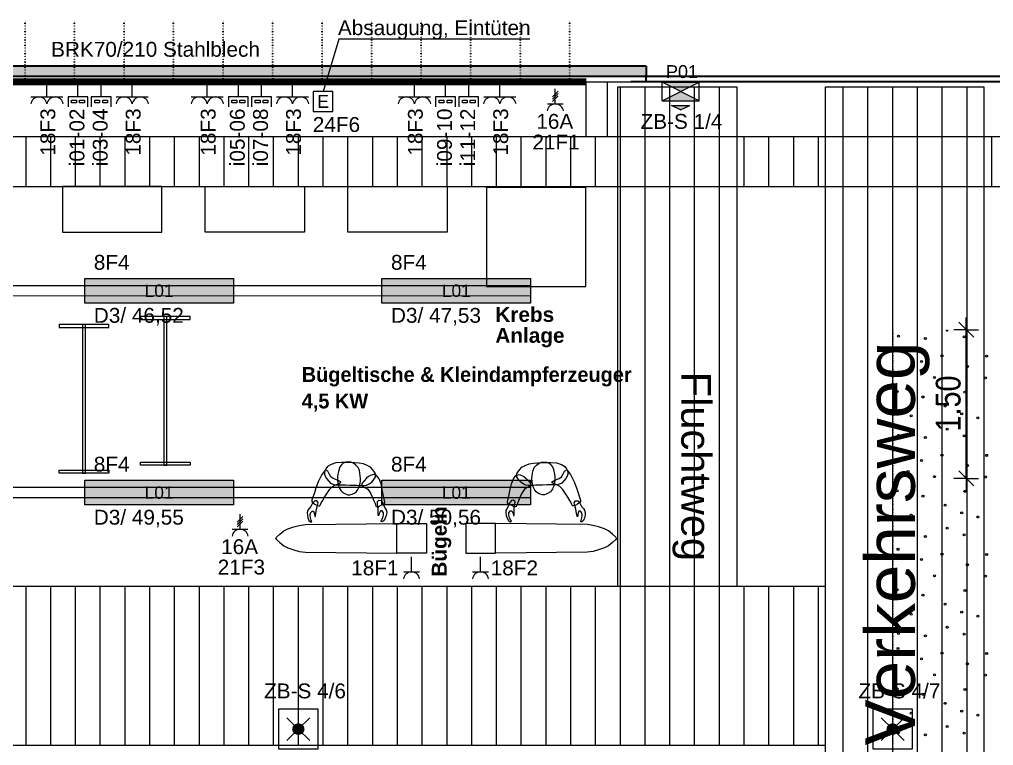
# Model space of a CAD drawing. Header units: millimetres. Extents: x 71769 to 78969, y 7991 to 11789.
# Drawn here: x 74989 to 75972, y 10769 to 11502 of the extents above; entities that cross this region are included whole.
import ezdxf
from ezdxf.enums import TextEntityAlignment as Align

# ---------------------------------------------------------------- set-up
doc = ezdxf.new("R2010")
doc.units = ezdxf.units.MM
doc.header["$LTSCALE"] = 5
doc.header["$MEASUREMENT"] = 0
doc.linetypes.add('AUSGEZOGEN', pattern=[0])
doc.linetypes.add('LINIE_9', pattern=[0.1, 0, -0.1])
doc.layers.get('0').update_dxf_attribs({"linetype": 'CONTINUOUS'})
for name, color, linetype, lineweight in [('200_ERDGESCHOSS#Maßlinie 1_100', 7, 'AUSGEZOGEN', 18), ('203_Kabelrinnen und Heizplatten#Allgemein', 7, 'AUSGEZOGEN', 18), ('203_Kabelrinnen und Heizplatten#Maßlinie 1_100', 7, 'AUSGEZOGEN', 18), ('4501_180704 Layout Brunnenstraße HCH.dwg#0', 7, 'AUSGEZOGEN', 25)]:
    doc.layers.add(name, color=color, linetype=linetype, lineweight=lineweight)
for name, color, linetype in [('E_BEL', 1, 'CONTINUOUS'), ('E_BEL_SIBE', 6, 'CONTINUOUS'), ('E_EI_IN', 5, 'CONTINUOUS'), ('E_LF_BR', 5, 'CONTINUOUS'), ('E_SI_EDV', 3, 'CONTINUOUS')]:
    doc.layers.add(name, color=color, linetype=linetype)
doc.styles.add('ARIAL', font='arial.ttf')

# ---------------------------------------------------------------- blocks, each defined once
blk = doc.blocks.new('Hinweisleuchte 6')
for p, q in [((0.2, 0.2), (-0.2, 0.2)), ((-0.2, 0.2), (-0.2, -0.2)), ((0.2, -0.2), (0.2, 0.2)), ((0, 0), (-0.1149, 0.1149)), ((0, 0), (0.1149, 0.1149)), ((0, 0), (-0.1149, -0.1149)), ((0, 0), (0.1149, -0.1149)), ((-0.2, -0.2), (0.2, -0.2))]:
    blk.add_line(p, q)
for points in [[(-0.0624, 0), (-0.0577, -0.0239), (-0.0577, 0.0239)], [(-0.0577, 0.0239), (-0.0441, -0.0441), (-0.0441, 0.0441)], [(-0.0441, -0.0441), (-0.0577, 0.0239), (-0.0577, -0.0239)], [(-0.0441, 0.0441), (0, 0), (0, 0.0624)], [(0, 0), (-0.0441, 0.0441), (-0.0441, -0.0441)], [(0, 0), (-0.0441, -0.0441), (0.0441, -0.0441)], [(0.0441, 0.0441), (0, 0.0624), (0, 0)], [(0, 0), (0.0441, -0.0441), (0.0441, 0.0441)], [(0.0441, 0.0441), (0.0577, -0.0239), (0.0577, 0.0239)], [(0.0577, -0.0239), (0.0441, 0.0441), (0.0441, -0.0441)], [(0.0624, 0), (0.0577, 0.0239), (0.0577, -0.0239)], [(0, -0.0624), (0.0441, -0.0441), (-0.0441, -0.0441)]]:
    blk.add_solid(points)
at = {"style": 'ARIAL'}
blk.add_attdef('TYP', text='', height=0.15, dxfattribs=at).set_placement((0.0021, -0.3216), align=Align.MIDDLE)
for tag, p in [('STROMKREIS', (0.0021, -0.5016)), ('SCHALTKREIS', (0.0021, -0.6816)), ('FREI1', (0.0021, -0.8616)), ('FREI2', (0.0021, -1.0539)), ('FREI3', (0.0021, -1.2216))]:
    blk.add_attdef(tag, text='', height=0.15, dxfattribs=at).set_placement(p, align=Align.MIDDLE_CENTER)
blk = doc.blocks.new('Hinweisleuchte 2')
for p, q in [((0.0625, 0.25), (-0.0625, 0)), ((0.0625, 0), (-0.0625, 0.25)), ((-0.0625, 0), (-0.0625, 0.25)), ((0.0625, 0.25), (-0.0625, 0.25)), ((0.0625, 0.0005), (0.0625, 0.25)), ((0.125, 0.125), (0.0938, 0.1875)), ((0.0938, 0.0625), (0.0938, 0.1875)), ((0.125, 0.125), (0.0938, 0.0625)), ((0.0625, 0), (-0.0625, 0))]:
    blk.add_line(p, q)
for points in [[(-0.0625, 0), (0, 0.125), (-0.0625, 0.25)], [(0.0625, 0), (0, 0.125), (0.0625, 0.25)], [(0.0938, 0.1875), (0.0938, 0.0625), (0.125, 0.125)]]:
    blk.add_solid(points)
at = {"style": 'ARIAL'}
blk.add_attdef('TYP', text='', height=0.15, dxfattribs=at).set_placement((-0.0092, -0.1567), align=Align.MIDDLE)
for tag, p in [('STROMKREIS', (-0.0092, -0.3367)), ('SCHALTKREIS', (-0.0092, -0.5167)), ('FREI1', (-0.0092, -0.6967)), ('FREI2', (-0.0092, -0.889)), ('FREI3', (-0.0092, -1.0567))]:
    blk.add_attdef(tag, text='', height=0.15, dxfattribs=at).set_placement(p, align=Align.MIDDLE_CENTER)
blk = doc.blocks.new('LED Leuchte')
at = {"true_color": 0xf8f6b0}
h = blk.add_hatch(color=51, dxfattribs=at)
h.dxf.hatch_style = 1
h.paths.add_polyline_path([(0.5, 1), (-0.5, 1), (-0.5, 0), (0.5, 0)])
blk.add_lwpolyline([(-0.5, 0), (-0.5, 1), (0.5, 1), (0.5, 0), (-0.5, 0)])
at = {"style": 'ARIAL'}
for tag, p in [('LED', (0, 0.5)), ('STROMKREIS', (-0.0092, -0.3367)), ('SCHALTKREIS', (-0.0092, -0.5167)), ('FREI1', (-0.0092, -0.6967)), ('FREI2', (-0.0092, -0.889)), ('FREI3', (-0.0092, -1.0567))]:
    blk.add_attdef(tag, text='', height=0.15, dxfattribs=at).set_placement(p, align=Align.MIDDLE_CENTER)
blk.add_attdef('TYP', text='', height=0.15, dxfattribs=at).set_placement((-0.0092, -0.1567), align=Align.MIDDLE)
blk = doc.blocks.new('*U710')
blk.add_line((0, -0.1513), (0, 0))
at = {"color": 0, "linetype": 'ByBlock'}
for p in [(-0.1613, -0.1513), (0.0025, -0.1513)]:
    blk.add_line(p, (0.1613, -0.1513), dxfattribs=at)
for centre in [(-0.0819, -0.2341), (0.0819, -0.2341)]:
    blk.add_arc(centre, 0.0828, 8.44365, 171.55635, dxfattribs=at)
at = {"style": 'ARIAL'}
blk.add_attdef('FREI1', text='', height=0.15, dxfattribs=at).set_placement((0.1674, -0.0742), align=Align.MIDDLE_LEFT)
blk.add_attdef('TYP', text='', height=0.15, dxfattribs=at).set_placement((0, -0.3405), align=Align.MIDDLE_CENTER)
blk = doc.blocks.new('*U696')
for p, q in [((0, -0.1513), (0, 0)), ((-0.0794, -0.1513), (0.0794, -0.1513))]:
    blk.add_line(p, q)
blk.add_arc((0, -0.2341), 0.0828, 8.44365, 171.55635)
at = {"style": 'ARIAL'}
blk.add_attdef('FREI1', text='', height=0.15, dxfattribs=at).set_placement((0.1674, -0.0742), align=Align.MIDDLE_LEFT)
for tag, p in [('TYP', (0, -0.3405)), ('SCHALTKREIS', (0, -0.5602)), ('STROMKREIS', (0, -0.7799)), ('LEISTUNG', (0, -0.9996)), ('FREI2', (0, -1.2193))]:
    blk.add_attdef(tag, text='', height=0.15, dxfattribs=at).set_placement(p, align=Align.MIDDLE_CENTER)
blk = doc.blocks.new('CEE Steckdose')
for p, q in [((-0.0283, 0.1545), (0.0283, 0.2111)), ((0, 0.0828), (0, 0.2341)), ((-0.0283, 0.1302), (0.0283, 0.1867)), ((-0.0283, 0.1058), (0.0283, 0.1624)), ((-0.0794, 0.0828), (0.0794, 0.0828))]:
    blk.add_line(p, q)
blk.add_arc((0, 0), 0.0828, 8.44365, 171.55635)
at = {"style": 'ARIAL'}
blk.add_attdef('TYP', text='', height=0.15, dxfattribs=at).set_placement((-0.0092, -0.1567), align=Align.MIDDLE)
for tag, p in [('STROMKREIS', (-0.0092, -0.3367)), ('SCHALTKREIS', (-0.0092, -0.5167)), ('FREI1', (-0.0092, -0.6967)), ('FREI2', (-0.0092, -0.8767)), ('FREI3', (-0.0092, -1.0567))]:
    blk.add_attdef(tag, text='', height=0.15, dxfattribs=at).set_placement(p, align=Align.MIDDLE_CENTER)
blk = doc.blocks.new('Elektroanschluss')
for p, q in [((0.1, 0.2), (-0.1, 0.2)), ((-0.1, 0.2), (-0.1, 0)), ((0.1, 0), (0.1, 0.2)), ((-0.1, 0), (0.1, 0))]:
    blk.add_line(p, q)
at = {"style": 'ARIAL'}
blk.add_text('E', height=0.13, dxfattribs=at).set_placement((0, 0.1), align=Align.MIDDLE)
blk.add_attdef('TYP', text='', height=0.15, dxfattribs=at).set_placement((-0.0092, -0.1567), align=Align.MIDDLE)
for tag, p in [('STROMKREIS', (-0.0092, -0.3367)), ('SCHALTKREIS', (-0.0092, -0.5167)), ('FREI1', (-0.0092, -0.6967)), ('FREI2', (-0.0092, -0.8767)), ('FREI3', (-0.0092, -1.0567))]:
    blk.add_attdef(tag, text='', height=0.15, dxfattribs=at).set_placement(p, align=Align.MIDDLE_CENTER)
blk = doc.blocks.new('*U698')
for p, q in [((-0.1, 0.2512), (-0.1, 0.1512)), ((0.1, 0.1512), (0.1, 0.2512)), ((-0.1, 0.1512), (0.1, 0.1512)), ((0, 0.1512), (0, 0))]:
    blk.add_line(p, q)
at = {"color": 0, "linetype": 'ByBlock'}
for points in [[(-0.0156, 0.1831), (-0.0644, 0.1831), (-0.0644, 0.2118), (-0.0156, 0.2118)], [(0.0644, 0.1831), (0.0156, 0.1831), (0.0156, 0.2118), (0.0644, 0.2118)]]:
    blk.add_lwpolyline(points, close=True, dxfattribs=at)
at = {"style": 'ARIAL'}
for tag, p in [('FREI2', (0, 1.2051)), ('LEISTUNG', (0, 1.0047)), ('SCHALTKREIS', (0, 0.8047)), ('STROMKREIS', (0, 0.6047)), ('TYP', (0, 0.4046))]:
    blk.add_attdef(tag, text='', height=0.15, dxfattribs=at).set_placement(p, align=Align.MIDDLE)
blk.add_attdef('FREI1', text='', height=0.15, dxfattribs=at).set_placement((0.1674, 0.0772), align=Align.MIDDLE_LEFT)

msp = doc.modelspace()

# ---------------------------------------------------------------- hatches: boundary and pattern name
at = {"layer": '200_ERDGESCHOSS#Maßlinie 1_100', "linetype": 'AUSGEZOGEN', "lineweight": 13}
h = msp.add_hatch(color=8, dxfattribs=at)
h.paths.add_polyline_path([(72494.25, 11444.96), (74777.09, 11444.96), (74767.09, 11454.96), (72494.25, 11454.96)])
h.paths.add_polyline_path([(78108.89, 11454.96), (76121.25, 11454.96), (76121.25, 11444.96), (78108.89, 11444.96)])
h.paths.add_polyline_path([(74791.23, 11444.96), (75621.25, 11444.96), (75621.25, 11454.96), (74781.23, 11454.96)])

# ---------------------------------------------------------------- linework, layer by layer
at = {"layer": '200_ERDGESCHOSS#Maßlinie 1_100', "color": 18, "linetype": 'LINIE_9', "lineweight": 35, "true_color": 0x000000}
for p, q in [((74994.25, 11438.96), (74994.25, 11500.8)), ((74994.25, 11438.96), (74994.25, 11500.8)), ((75044.25, 11438.96), (75044.25, 11500.8)), ((75094.25, 11438.96), (75094.25, 11500.8)), ((75144.25, 11438.96), (75144.25, 11500.8)), ((75194.25, 11438.96), (75194.25, 11500.8)), ((75244.25, 11438.96), (75244.25, 11500.8)), ((75294.25, 11438.96), (75294.25, 11500.8)), ((75344.25, 11438.96), (75344.25, 11500.8)), ((75394.25, 11438.96), (75394.25, 11500.8)), ((75444.25, 11438.96), (75444.25, 11500.8)), ((75494.25, 11438.96), (75494.25, 11500.8)), ((75544.25, 11438.96), (75544.25, 11500.8))]:
    msp.add_line(p, q, dxfattribs=at)
at = {"layer": '200_ERDGESCHOSS#Maßlinie 1_100', "color": 18, "linetype": 'AUSGEZOGEN', "lineweight": 35, "true_color": 0x000000}
for p, q in [((75621.25, 11454.96), (74781.23, 11454.96)), ((75621.25, 11454.96), (75621.25, 11444.96)), ((74791.23, 11444.96), (75621.25, 11444.96)), ((75605.74, 11444.96), (76134.25, 11444.96)), ((76134.25, 11438.96), (75605.74, 11438.96)), ((75621.25, 11438.96), (75621.25, 11444.96))]:
    msp.add_line(p, q, dxfattribs=at)
at = {"layer": '200_ERDGESCHOSS#Maßlinie 1_100', "color": 18, "linetype": 'AUSGEZOGEN', "lineweight": 25, "true_color": 0x000000}
for p, q in [((75621.25, 11444.96), (74791.23, 11444.96)), ((74797.23, 11438.96), (75621.25, 11438.96)), ((75621.25, 11444.96), (75621.25, 11438.96))]:
    msp.add_line(p, q, dxfattribs=at)
at = {"layer": '203_Kabelrinnen und Heizplatten#Allgemein', "color": 18, "linetype": 'AUSGEZOGEN', "lineweight": 25, "true_color": 0x000000}
for p, q in [((75944.4, 11188.96), (75944.4, 11201.46)), ((75951.9, 11181.46), (75936.9, 11196.46)), ((75944.4, 11188.96), (75931.9, 11188.96)), ((75944.4, 11188.96), (75956.9, 11188.96)), ((75944.4, 11038.96), (75944.4, 11188.96)), ((75951.9, 11031.46), (75936.9, 11046.46)), ((75944.4, 11038.96), (75931.9, 11038.96)), ((75944.4, 11038.96), (75956.9, 11038.96)), ((75944.4, 11038.96), (75944.4, 11026.46))]:
    msp.add_line(p, q, dxfattribs=at)
at = {"layer": '203_Kabelrinnen und Heizplatten#Maßlinie 1_100', "color": 18, "linetype": 'LINIE_9', "lineweight": 25, "true_color": 0x000000}
msp.add_line((75870.25, 11188.96), (75870.25, 8688.96), dxfattribs=at)
at = {"layer": '203_Kabelrinnen und Heizplatten#Maßlinie 1_100', "color": 18, "linetype": 'AUSGEZOGEN', "lineweight": 25, "true_color": 0x000000}
for centre in [(75876, 11182.41), (75903.1, 11180.21), (75942.4, 11181.91), (75875.5, 11167.41), (75919.9, 11162.51), (75965, 11162.21), (75899.1, 11157.01), (75945.5, 11151.91), (75885.6, 11145.91), (75912.3, 11140.71), (75963.7, 11140.41), (75874.6, 11126.51), (75900.7, 11121.11), (75943.1, 11125.91), (75923.1, 11112.01), (75888.7, 11102.01), (75939.8, 11104.11), (75956.1, 11100.01), (75876, 11082.41), (75925.1, 11088.71), (75942.4, 11081.91), (75903.1, 11080.21), (75875.5, 11067.41), (75919.9, 11062.51), (75965, 11062.21), (75899.1, 11057.01), (75945.5, 11051.91), (75885.6, 11045.91), (75912.3, 11040.71), (75963.7, 11040.41), (75874.6, 11026.51), (75943.1, 11025.91), (75900.7, 11021.11), (75923.1, 11012.01), (75939.8, 11004.11), (75888.7, 11002.01), (75956.1, 11000.01), (75925.1, 10988.71), (75876, 10982.41), (75903.1, 10980.21), (75942.4, 10981.91), (75875.5, 10967.41), (75899.1, 10957.01), (75919.9, 10962.51), (75965, 10962.21), (75885.6, 10945.91), (75945.5, 10951.91), (75912.3, 10940.71), (75963.7, 10940.41), (75874.6, 10926.51), (75943.1, 10925.91), (75900.7, 10921.11), (75923.1, 10912.01), (75939.8, 10904.11), (75888.7, 10902.01), (75956.1, 10900.01), (75925.1, 10888.71), (75876, 10882.41), (75903.1, 10880.21), (75942.4, 10881.91), (75875.5, 10867.41), (75899.1, 10857.01), (75919.9, 10862.51), (75965, 10862.21), (75885.6, 10845.91), (75945.5, 10851.91), (75912.3, 10840.71), (75963.7, 10840.41), (75874.6, 10826.51), (75943.1, 10825.91), (75900.7, 10821.11), (75923.1, 10812.01), (75888.7, 10802.01), (75939.8, 10804.11), (75956.1, 10800.01), (75925.1, 10788.71), (75876, 10782.41), (75903.1, 10780.21), (75942.4, 10781.91)]:
    msp.add_circle(centre, 1, dxfattribs=at)
for start, end in [(165.0673, 0), (0, 14.9327)]:
    msp.add_arc((75925.1, 11188.71), 1, start, end, dxfattribs=at)
at = {"layer": '4501_180704 Layout Brunnenstraße HCH.dwg#0', "color": 18, "linetype": 'AUSGEZOGEN', "lineweight": 25, "true_color": 0x000000}
for p, q in [((75595.2, 10929.76), (75595.2, 11433.96)), ((75620.2, 10929.76), (75620.2, 11433.96)), ((75645.2, 10929.76), (75645.2, 11433.96)), ((75670.2, 10929.76), (75670.2, 11433.96)), ((75695.2, 10929.76), (75695.2, 11433.96)), ((75820.2, 9474.46), (75820.2, 11433.96)), ((75845.2, 9474.46), (75845.2, 11433.96)), ((75870.2, 9474.46), (75870.2, 11433.96)), ((75895.2, 9474.46), (75895.2, 11433.96)), ((75920.2, 9474.46), (75920.2, 11433.96)), ((75945.2, 9474.46), (75945.2, 11433.96)), ((74995.2, 11333.46), (74995.2, 11383.46)), ((75020.2, 11333.46), (75020.2, 11383.46)), ((75045.2, 11333.46), (75045.2, 11383.46)), ((75070.2, 11333.46), (75070.2, 11383.46)), ((75095.2, 11333.46), (75095.2, 11383.46)), ((75120.2, 11333.46), (75120.2, 11383.46)), ((75145.2, 11333.46), (75145.2, 11383.46)), ((75170.2, 11333.46), (75170.2, 11383.46)), ((75195.2, 11333.46), (75195.2, 11383.46)), ((75220.2, 11333.46), (75220.2, 11383.46)), ((75245.2, 11333.46), (75245.2, 11383.46)), ((75270.2, 11333.46), (75270.2, 11383.46)), ((75295.2, 11333.46), (75295.2, 11383.46)), ((75320.2, 11333.46), (75320.2, 11383.46)), ((75345.2, 11333.46), (75345.2, 11383.46)), ((75370.2, 11333.46), (75370.2, 11383.46)), ((75395.2, 11333.46), (75395.2, 11383.46)), ((75420.2, 11333.46), (75420.2, 11383.46)), ((75445.2, 11333.46), (75445.2, 11383.46)), ((75470.2, 11333.46), (75470.2, 11383.46)), ((75495.2, 11333.46), (75495.2, 11383.46)), ((75520.2, 11333.46), (75520.2, 11383.46)), ((75545.2, 11333.46), (75545.2, 11383.46)), ((75570.2, 11333.46), (75570.2, 11383.46)), ((75595.2, 11333.46), (75595.2, 11383.46)), ((75620.2, 11333.46), (75620.2, 11383.46)), ((75645.2, 11333.46), (75645.2, 11383.46)), ((75670.2, 11333.46), (75670.2, 11383.46)), ((75695.2, 11333.46), (75695.2, 11383.46)), ((75720.2, 11333.46), (75720.2, 11383.46)), ((75745.2, 11333.46), (75745.2, 11383.46)), ((75770.2, 11333.46), (75770.2, 11383.46)), ((75795.2, 11333.46), (75795.2, 11383.46)), ((75820.2, 11333.46), (75820.2, 11383.46)), ((75845.2, 11333.46), (75845.2, 11383.46)), ((75870.2, 11333.46), (75870.2, 11383.46)), ((75895.2, 11333.46), (75895.2, 11383.46)), ((75920.2, 11333.46), (75920.2, 11383.46)), ((75945.2, 11333.46), (75945.2, 11383.46)), ((75970.2, 11333.46), (75970.2, 11383.46)), ((74995.2, 10769.76), (74995.2, 10929.76)), ((75020.2, 10769.76), (75020.2, 10929.76)), ((75045.2, 10769.76), (75045.2, 10929.76)), ((75070.2, 10769.76), (75070.2, 10929.76)), ((75095.2, 10769.76), (75095.2, 10929.76)), ((75120.2, 10769.76), (75120.2, 10929.76)), ((75145.2, 10769.76), (75145.2, 10929.76)), ((75170.2, 10769.76), (75170.2, 10929.76)), ((75195.2, 10769.76), (75195.2, 10929.76)), ((75220.2, 10769.76), (75220.2, 10929.76)), ((75245.2, 10769.76), (75245.2, 10929.76)), ((75270.2, 10769.76), (75270.2, 10929.76)), ((75295.2, 10769.76), (75295.2, 10929.76)), ((75320.2, 10769.76), (75320.2, 10929.76)), ((75345.2, 10769.76), (75345.2, 10929.76)), ((75370.2, 10769.76), (75370.2, 10929.76)), ((75395.2, 10769.76), (75395.2, 10929.76)), ((75420.2, 10769.76), (75420.2, 10929.76)), ((75445.2, 10769.76), (75445.2, 10929.76)), ((75470.2, 10769.76), (75470.2, 10929.76)), ((75495.2, 10769.76), (75495.2, 10929.76)), ((75520.2, 10769.76), (75520.2, 10929.76)), ((75545.2, 10769.76), (75545.2, 10929.76)), ((75570.2, 10769.76), (75570.2, 10929.76)), ((75595.2, 10769.76), (75595.2, 10929.76)), ((75620.2, 10769.76), (75620.2, 10929.76)), ((75645.2, 10769.76), (75645.2, 10929.76)), ((75670.2, 10769.76), (75670.2, 10929.76)), ((75695.2, 10769.76), (75695.2, 10929.76)), ((75720.2, 10769.76), (75720.2, 10929.76)), ((75745.2, 10769.76), (75745.2, 10929.76)), ((75770.2, 10769.76), (75770.2, 10929.76)), ((75795.2, 10769.76), (75795.2, 10929.76))]:
    msp.add_line(p, q, dxfattribs=at)
at = {"layer": '4501_180704 Layout Brunnenstraße HCH.dwg#0', "linetype": 'AUSGEZOGEN', "lineweight": 25}
for points in [[(75581.75, 11383.46), (75560.75, 11383.46), (75560.75, 11438.96), (75581.75, 11438.96), (75581.75, 11383.46)], [(75560.75, 11438.96), (75581.75, 11438.96), (75581.75, 11383.46), (75560.75, 11383.46), (75560.75, 11438.96)], [(75712.75, 10929.76), (75592.75, 10929.76), (75592.75, 11433.96), (75712.75, 11433.96), (75712.75, 10929.76)], [(75802.31, 11433.96), (75962.31, 11433.96), (75962.31, 9674.46), (75802.31, 9674.46), (75802.31, 11433.96)], [(74960.75, 11333.46), (78072.25, 11333.46), (78072.25, 11383.46), (74960.75, 11383.46), (74960.75, 11333.46)], [(75032.2, 11333.46), (75032.2, 11287.46), (75132.2, 11287.46), (75132.2, 11333.46), (75032.2, 11333.46)], [(75276.2, 11333.46), (75276.2, 11287.46), (75176.2, 11287.46), (75176.2, 11333.46), (75276.2, 11333.46)], [(75420.2, 11333.46), (75420.2, 11287.46), (75320.2, 11287.46), (75320.2, 11333.46), (75420.2, 11333.46)], [(75560.2, 11232.46), (75560.2, 11332.46), (75460.2, 11332.46), (75460.2, 11232.46), (75560.2, 11232.46)], [(75160.8, 11199.21), (75160.8, 11202.21), (75110.8, 11202.21), (75110.8, 11199.21), (75160.8, 11199.21)], [(75137.3, 11052.21), (75137.3, 11202.21), (75134.3, 11202.21), (75134.3, 11052.21), (75137.3, 11052.21)], [(75078.8, 11191.21), (75078.8, 11194.21), (75028.8, 11194.21), (75028.8, 11191.21), (75078.8, 11191.21)], [(75055.3, 11044.21), (75055.3, 11194.21), (75052.3, 11194.21), (75052.3, 11044.21), (75055.3, 11044.21)], [(75160.8, 11055.21), (75160.8, 11052.21), (75110.8, 11052.21), (75110.8, 11055.21), (75160.8, 11055.21)], [(75078.8, 11047.21), (75078.8, 11044.21), (75028.8, 11044.21), (75028.8, 11047.21), (75078.8, 11047.21)], [(75247.46, 10978.47), (75247.99, 10979.68), (75251.43, 10982.7), (75255.4, 10985.9), (75259.53, 10987.93), (75265.53, 10990.19), (75270.97, 10991.58), (75277.2, 10992.42), (75369.58, 10993.47)], [(75369.58, 10993.47), (75399.58, 10993.47), (75399.58, 10963.47), (75369.58, 10963.47), (75369.58, 10993.47)], [(75469.2, 10993.47), (75439.2, 10993.47), (75439.2, 10963.47), (75469.2, 10963.47), (75469.2, 10993.47)], [(75591.32, 10978.47), (75590.79, 10979.68), (75587.35, 10982.7), (75583.37, 10985.9), (75579.25, 10987.93), (75573.25, 10990.19), (75567.81, 10991.58), (75561.58, 10992.42), (75469.2, 10993.47)], [(75247.46, 10978.47), (75247.99, 10977.25), (75251.43, 10974.23), (75255.4, 10971.04), (75259.53, 10969), (75265.53, 10966.74), (75270.97, 10965.35), (75277.2, 10964.52), (75369.58, 10963.47)], [(75591.32, 10978.47), (75590.79, 10977.25), (75587.35, 10974.23), (75583.37, 10971.04), (75579.25, 10969), (75573.25, 10966.74), (75567.81, 10965.35), (75561.58, 10964.52), (75469.2, 10963.47)], [(75802.31, 10929.76), (72562.75, 10929.76), (72562.75, 10769.76), (75802.31, 10769.76), (75802.31, 10929.76)]]:
    msp.add_lwpolyline(points, dxfattribs=at)
at = {"layer": '4501_180704 Layout Brunnenstraße HCH.dwg#0', "linetype": 'AUSGEZOGEN', "lineweight": 13}
for points in [[(75310.14, 11032.31), (75313.38, 11032.37), (75317.65, 11032.31), (75322.14, 11032.19), (75326.1, 11032.18), (75329.38, 11032.05), (75332.04, 11031.91), (75334.39, 11031.81), (75336.63, 11031.8), (75339.09, 11032.24), (75341.73, 11033.41), (75344.18, 11035.06), (75345.79, 11036.87), (75346.99, 11038.7), (75347.99, 11040.51), (75348.42, 11042.1), (75348.08, 11043.47), (75346.96, 11045.2), (75345.31, 11047.65), (75342.94, 11050.18), (75339.65, 11052.13), (75335.74, 11053.58), (75331.42, 11054.44), (75327.09, 11054.79), (75323.31, 11054.94), (75319.12, 11055.11), (75313.62, 11055.16), (75307.91, 11054.76), (75303.12, 11053.11), (75299.66, 11050.87), (75297.8, 11048.72), (75296.93, 11046.73), (75296.44, 11044.92), (75296.46, 11043.1), (75297.12, 11041.08), (75298.52, 11038.89), (75300.48, 11036.39), (75302.69, 11034.24), (75305.04, 11033.03), (75307.57, 11032.47), (75310.14, 11032.31)], [(75320.25, 11022.39), (75322.19, 11022.28), (75324.62, 11022.98), (75326.89, 11024.11), (75328.6, 11025.33), (75329.94, 11027.02), (75331.22, 11029.63), (75332.23, 11032.73), (75332.77, 11035.84), (75332.89, 11038.79), (75332.69, 11041.49), (75332.31, 11044.17), (75331.72, 11046.99), (75330.57, 11049.89), (75328.31, 11052.33), (75325.69, 11054.24), (75323.24, 11055.18), (75320.74, 11055.38), (75318.12, 11055.19), (75315.54, 11054.28), (75313.62, 11052.75), (75312.16, 11050.67), (75311.19, 11048.39), (75310.62, 11045.92), (75310.01, 11043.16), (75309.72, 11040.09), (75309.82, 11036.45), (75310.34, 11032.98), (75311.07, 11030.37), (75311.97, 11028.42), (75313, 11026.69), (75314.26, 11025.27), (75316.31, 11023.98), (75318.48, 11023.08), (75320.25, 11022.39)], [(75528.64, 11032.31), (75525.4, 11032.37), (75521.13, 11032.31), (75516.64, 11032.19), (75512.67, 11032.18), (75509.4, 11032.05), (75506.74, 11031.91), (75504.38, 11031.81), (75502.15, 11031.8), (75499.69, 11032.24), (75497.05, 11033.41), (75494.6, 11035.06), (75492.99, 11036.87), (75491.79, 11038.7), (75490.79, 11040.51), (75490.36, 11042.1), (75490.7, 11043.47), (75491.82, 11045.2), (75493.47, 11047.65), (75495.84, 11050.18), (75499.13, 11052.13), (75503.04, 11053.58), (75507.36, 11054.44), (75511.69, 11054.79), (75515.47, 11054.94), (75519.66, 11055.11), (75525.15, 11055.16), (75530.87, 11054.76), (75535.66, 11053.11), (75539.12, 11050.87), (75540.98, 11048.72), (75541.84, 11046.73), (75542.34, 11044.92), (75542.32, 11043.1), (75541.66, 11041.08), (75540.26, 11038.89), (75538.3, 11036.39), (75536.09, 11034.24), (75533.74, 11033.03), (75531.21, 11032.47), (75528.64, 11032.31)], [(75518.53, 11022.39), (75516.59, 11022.28), (75514.16, 11022.98), (75511.89, 11024.11), (75510.18, 11025.33), (75508.84, 11027.02), (75507.56, 11029.63), (75506.55, 11032.73), (75506.01, 11035.84), (75505.88, 11038.79), (75506.09, 11041.49), (75506.47, 11044.17), (75507.06, 11046.99), (75508.21, 11049.89), (75510.47, 11052.33), (75513.09, 11054.24), (75515.54, 11055.18), (75518.04, 11055.38), (75520.66, 11055.19), (75523.24, 11054.28), (75525.16, 11052.75), (75526.62, 11050.67), (75527.59, 11048.39), (75528.16, 11045.92), (75528.77, 11043.16), (75529.05, 11040.09), (75528.96, 11036.45), (75528.44, 11032.98), (75527.71, 11030.37), (75526.81, 11028.42), (75525.78, 11026.69), (75524.52, 11025.27), (75522.47, 11023.98), (75520.3, 11023.08), (75518.53, 11022.39)], [(75286.83, 11013.07), (75289.29, 11011.78), (75290.92, 11011.15), (75291.89, 11011.42), (75292.5, 11012.55), (75293.31, 11014.31), (75294.72, 11016.69), (75296.59, 11019.87), (75299.22, 11023.99), (75302.08, 11027.94), (75304.75, 11030.65), (75307.77, 11032.5), (75311.39, 11033.85), (75312.97, 11035.25), (75309.82, 11037.02), (75305.31, 11038.97), (75302.99, 11040.59), (75301.59, 11042.78), (75300.04, 11046.37), (75297.68, 11047.68), (75293.86, 11042.84), (75290.07, 11035.57), (75287.71, 11029.37), (75286.28, 11024.24), (75284.69, 11020), (75283.7, 11016.98), (75283.65, 11015.55), (75284.51, 11014.69), (75286.83, 11013.07)], [(75353.87, 11011.79), (75356.27, 11013.13), (75357.35, 11013.93), (75357.42, 11015.26), (75356.76, 11018.39), (75355.79, 11022.79), (75354.87, 11028.01), (75353.58, 11033.57), (75351.58, 11038.6), (75349.05, 11042.01), (75345.87, 11042.77), (75342.95, 11042.05), (75341, 11041), (75339.08, 11039.24), (75336.41, 11036.53), (75334.33, 11033.93), (75334.13, 11032.17), (75335.34, 11031.07), (75337.67, 11029.95), (75340.35, 11027.99), (75342.87, 11024.07), (75344.96, 11019.66), (75346.48, 11016.27), (75347.54, 11013.72), (75348.16, 11011.9), (75348.67, 11010.77), (75349.66, 11010.34), (75351.31, 11010.73), (75353.87, 11011.79)], [(75484.91, 11011.79), (75482.51, 11013.13), (75481.43, 11013.93), (75481.36, 11015.26), (75482.01, 11018.39), (75482.99, 11022.79), (75483.91, 11028.01), (75485.2, 11033.57), (75487.2, 11038.6), (75489.73, 11042.01), (75492.91, 11042.77), (75495.83, 11042.05), (75497.78, 11041), (75499.7, 11039.24), (75502.37, 11036.53), (75504.45, 11033.93), (75504.65, 11032.17), (75503.44, 11031.07), (75501.11, 11029.95), (75498.43, 11027.99), (75495.91, 11024.07), (75493.81, 11019.66), (75492.3, 11016.27), (75491.24, 11013.72), (75490.62, 11011.9), (75490.11, 11010.77), (75489.12, 11010.34), (75487.47, 11010.73), (75484.91, 11011.79)], [(75551.95, 11013.07), (75549.49, 11011.78), (75547.86, 11011.15), (75546.89, 11011.42), (75546.28, 11012.55), (75545.47, 11014.31), (75544.06, 11016.69), (75542.18, 11019.87), (75539.56, 11023.99), (75536.7, 11027.94), (75534.03, 11030.65), (75531.01, 11032.5), (75527.39, 11033.85), (75525.81, 11035.25), (75528.96, 11037.02), (75533.47, 11038.97), (75535.79, 11040.59), (75537.19, 11042.78), (75538.73, 11046.37), (75541.1, 11047.68), (75544.92, 11042.84), (75548.71, 11035.57), (75551.07, 11029.37), (75552.5, 11024.24), (75554.09, 11020), (75555.08, 11016.98), (75555.13, 11015.55), (75554.27, 11014.69), (75551.95, 11013.07)], [(75287.71, 11003.48), (75288.42, 11008.07), (75289.6, 11011.73), (75290.13, 11014.46), (75288.8, 11016.26), (75286.67, 11016.29), (75284.55, 11013.89), (75282.67, 11010.71), (75280.9, 11008.67), (75279.68, 11006.93), (75279.18, 11004.61), (75279.25, 11001.88), (75279.76, 10999.03), (75280.68, 10996.65), (75282.38, 10995.12), (75283.44, 10995.11), (75283.58, 10995.4), (75283.23, 10996.59), (75282.39, 10999.08), (75282.02, 11001.76), (75282.39, 11004.26), (75283.92, 11005.95), (75285.55, 11005.94), (75286.48, 11002.95), (75286.67, 11000.85), (75286.87, 11000.68), (75287.15, 11000.66), (75287.33, 11000.76), (75287.71, 11003.48)], [(75350.7, 11004.27), (75350.66, 11008.92), (75350.03, 11012.71), (75349.9, 11015.5), (75351.48, 11017.08), (75353.6, 11016.8), (75355.34, 11014.11), (75356.73, 11010.7), (75358.19, 11008.42), (75359.14, 11006.52), (75359.3, 11004.15), (75358.83, 11001.46), (75357.91, 10998.71), (75356.65, 10996.5), (75354.75, 10995.23), (75353.69, 10995.38), (75353.6, 10995.68), (75354.12, 10996.81), (75355.32, 10999.15), (75356.07, 11001.75), (75356.07, 11004.27), (75354.81, 11006.17), (75353.19, 11006.39), (75351.84, 11003.58), (75351.34, 11001.52), (75351.12, 11001.38), (75350.83, 11001.4), (75350.68, 11001.53), (75350.7, 11004.27)], [(75488.08, 11004.27), (75488.12, 11008.92), (75488.75, 11012.71), (75488.88, 11015.5), (75487.3, 11017.08), (75485.18, 11016.8), (75483.44, 11014.11), (75482.05, 11010.7), (75480.59, 11008.42), (75479.64, 11006.52), (75479.48, 11004.15), (75479.95, 11001.46), (75480.87, 10998.71), (75482.13, 10996.5), (75484.03, 10995.23), (75485.09, 10995.38), (75485.18, 10995.68), (75484.66, 10996.81), (75483.46, 10999.15), (75482.7, 11001.75), (75482.71, 11004.27), (75483.97, 11006.17), (75485.58, 11006.39), (75486.94, 11003.58), (75487.44, 11001.52), (75487.66, 11001.38), (75487.95, 11001.4), (75488.1, 11001.53), (75488.08, 11004.27)], [(75551.07, 11003.48), (75550.36, 11008.07), (75549.18, 11011.73), (75548.64, 11014.46), (75549.98, 11016.26), (75552.11, 11016.29), (75554.23, 11013.89), (75556.11, 11010.71), (75557.88, 11008.67), (75559.1, 11006.93), (75559.6, 11004.61), (75559.52, 11001.88), (75559.02, 10999.03), (75558.09, 10996.65), (75556.4, 10995.12), (75555.33, 10995.11), (75555.2, 10995.4), (75555.55, 10996.59), (75556.39, 10999.08), (75556.76, 11001.76), (75556.39, 11004.26), (75554.86, 11005.95), (75553.23, 11005.94), (75552.3, 11002.95), (75552.11, 11000.85), (75551.91, 11000.68), (75551.63, 11000.66), (75551.45, 11000.76), (75551.07, 11003.48)]]:
    msp.add_lwpolyline(points, dxfattribs=at)
at = {"layer": 'E_BEL', "linetype": 'AUSGEZOGEN', "lineweight": 25}
for p, q in [((75504.57, 11233.32), (74754.57, 11233.32)), ((75504.57, 11233.32), (75504.57, 11223.32)), ((74754.57, 11223.37), (75504.57, 11223.32)), ((75504.57, 11029.67), (74754.57, 11029.67)), ((74754.57, 11019.71), (75504.57, 11019.67))]:
    msp.add_line(p, q, dxfattribs=at)
at = {"layer": 'E_EI_IN'}
msp.add_lwpolyline([(75503.88, 11482.14), (75310.97, 11482.14), (75295.05, 11429.3)], dxfattribs=at)
at = {"layer": 'E_LF_BR', "const_width": 7}
msp.add_lwpolyline([(74981.75, 11438.96), (75560.75, 11438.96)], dxfattribs=at)

# ---------------------------------------------------------------- block references
at = {"layer": 'E_BEL'}
ref = msp.add_blockref('LED Leuchte', (75129.57, 11215.82), dxfattribs=dict(at, xscale=150, yscale=25, zscale=100))
ref.add_attrib('LED', 'L01', dxfattribs={"layer": '0', "height": 12.5, "style": 'ARIAL'}).set_placement((75129.57, 11228.32), align=Align.MIDDLE_CENTER)
ref = msp.add_blockref('LED Leuchte', (75429.57, 11215.82), dxfattribs=dict(at, xscale=150, yscale=25, zscale=100))
ref.add_attrib('LED', 'L01', dxfattribs={"layer": '0', "height": 12.5, "style": 'ARIAL'}).set_placement((75429.57, 11228.32), align=Align.MIDDLE_CENTER)
ref = msp.add_blockref('LED Leuchte', (75129.57, 11012.17), dxfattribs=dict(at, xscale=150, yscale=25, zscale=100))
ref.add_attrib('LED', 'L01', dxfattribs={"layer": '0', "height": 12.5, "style": 'ARIAL'}).set_placement((75129.57, 11024.67), align=Align.MIDDLE_CENTER)
ref = msp.add_blockref('LED Leuchte', (75429.57, 11012.17), dxfattribs=dict(at, xscale=150, yscale=25, zscale=100))
ref.add_attrib('LED', 'L01', dxfattribs={"layer": '0', "height": 12.5, "style": 'ARIAL'}).set_placement((75429.57, 11024.67), align=Align.MIDDLE_CENTER)
at = {"layer": 'E_BEL_SIBE'}
ref = msp.add_blockref('Hinweisleuchte 2', (75637.31, 11429.43), dxfattribs=dict(at, xscale=150, yscale=150, zscale=150, rotation=270))
ref.add_attrib('TYP', 'P01', dxfattribs={"layer": '0', "height": 13, "style": 'ARIAL'}).set_placement((75657.41, 11449.42), align=Align.MIDDLE)
at = {"layer": 'E_BEL_SIBE', "xscale": 100, "yscale": 100, "zscale": 100}
for p in [(75270.11, 10786), (75870.11, 10786)]:
    msp.add_blockref('Hinweisleuchte 6', p, dxfattribs=at)
at = {"layer": 'E_EI_IN'}
ref = msp.add_blockref('Elektroanschluss', (75295.05, 11409.3), dxfattribs=dict(at, xscale=100, yscale=100, zscale=100))
ref.add_attrib('FREI1', 'Absaugung, Eintüten', dxfattribs={"layer": '0', "height": 15, "style": 'ARIAL'}).set_placement((75407.34, 11493.69), align=Align.MIDDLE_CENTER)
at = {"layer": 'E_EI_IN', "xscale": 100, "yscale": 100, "zscale": 100}
for name, p in [('*U710', (75016.33, 11438.96)), ('*U710', (75102.46, 11438.96)), ('*U710', (75178.22, 11438.96)), ('*U710', (75264.35, 11438.96)), ('*U710', (75387.35, 11438.96)), ('*U710', (75473.48, 11438.96)), ('*U696', (75384.4, 10959.7)), ('*U696', (75454.02, 10959.7))]:
    msp.add_blockref(name, p, dxfattribs=at)
at = {"layer": 'E_EI_IN'}
ref = msp.add_blockref('CEE Steckdose', (75529.5, 11408.57), dxfattribs=dict(at, xscale=100, yscale=100, zscale=100))
ref.add_attrib('TYP', '16A', dxfattribs={"layer": '0', "height": 15, "style": 'ARIAL'}).set_placement((75529, 11399.21), align=Align.MIDDLE)
ref = msp.add_blockref('CEE Steckdose', (75211.34, 10979.43), dxfattribs=dict(at, xscale=100, yscale=100, zscale=100))
ref.add_attrib('TYP', '16A', dxfattribs={"layer": '0', "height": 15, "style": 'ARIAL'}).set_placement((75210.83, 10970.07), align=Align.MIDDLE)
at = {"layer": 'E_SI_EDV', "xscale": 100, "yscale": 100, "zscale": 100, "rotation": 180}
for p in [(75047.68, 11438.96), (75071.11, 11438.96), (75209.56, 11438.96), (75233, 11438.96), (75418.69, 11438.96), (75442.13, 11438.96)]:
    msp.add_blockref('*U698', p, dxfattribs=at)

# ---------------------------------------------------------------- texts
at = {"layer": '203_Kabelrinnen und Heizplatten#Allgemein', "color": 18, "linetype": 'AUSGEZOGEN', "lineweight": 25, "true_color": 0x000000, "insert": (75938.98, 11086.34), "char_height": 25, "width": 10.4167, "attachment_point": 7, "rotation": 90, "style": 'ARIAL'}
msp.add_mtext('\\W0.83;1.50', dxfattribs=at)
at = {"layer": '4501_180704 Layout Brunnenstraße HCH.dwg#0', "color": 18, "linetype": 'AUSGEZOGEN', "lineweight": 25, "true_color": 0x000000, "insert": (75468.99, 11196.68), "char_height": 15, "width": 7.5, "attachment_point": 7, "style": 'ARIAL'}
msp.add_mtext('\\fArial|i0|b1|c0|p0;Krebs', dxfattribs=at)
at = {"layer": '4501_180704 Layout Brunnenstraße HCH.dwg#0', "color": 7, "linetype": 'AUSGEZOGEN', "lineweight": 25, "true_color": 0xfafafa, "char_height": 15, "attachment_point": 7, "style": 'ARIAL'}
for s, insert, width in [('\\fArial|i0|b1|c0|p0;Anlage', (75468.99, 11171.18), 7.5), ('\\W0.96;\\fArial|i0|b1|c0|p0;Bügeltische\\~&\\~Kleindampferzeuger\\~', (75273.54, 11131.68), 7.163), ('\\W0.96;\\fArial|i0|b1|c0|p0;4,5\\~KW', (75273.54, 11106.18), 7.163)]:
    msp.add_mtext(s, dxfattribs=dict(at, insert=insert, width=width))
at = {"layer": '4501_180704 Layout Brunnenstraße HCH.dwg#0', "color": 18, "linetype": 'AUSGEZOGEN', "lineweight": 25, "true_color": 0x000000, "attachment_point": 7, "style": 'ARIAL'}
for s, insert, char_height, width, rotation in [('Verkehrsweg', (75907.62, 10769.44), 50, 25, 90), ('Fluchtweg', (75647.63, 11146.57), 30, 15, 270), ('\\fArial|i0|b1|c0|p0;Bügeln', (75424.48, 10939.81), 15, 7.5, 90)]:
    msp.add_mtext(s, dxfattribs=dict(at, insert=insert, char_height=char_height, width=width, rotation=rotation))
at = {"layer": 'E_BEL', "style": 'ARIAL'}
for s, p in [('8F4', (75063.63, 11249.48)), ('8F4', (75363.63, 11249.48)), ('D3/ 46,52', (75063.63, 11195.97)), ('D3/ 47,53', (75363.63, 11195.97)), ('8F4', (75063.63, 11045.82)), ('8F4', (75363.63, 11045.82)), ('D3/ 49,55', (75063.63, 10992.31)), ('D3/ 50,56', (75363.63, 10992.31))]:
    msp.add_text(s, height=15, dxfattribs=at).set_placement(p)
at = {"layer": 'E_BEL_SIBE', "style": 'ARIAL'}
for s, p in [('ZB-S 1/4', (75615.58, 11391.66)), ('ZB-S 4/6', (75235.52, 10817.03)), ('ZB-S 4/7', (75835.56, 10817.03))]:
    msp.add_text(s, height=15, dxfattribs=at).set_placement(p)
at = {"layer": 'E_EI_IN', "style": 'ARIAL'}
for p in [(75024.75, 11364.59, -56.56), (75110.88, 11364.59, -56.56), (75186.63, 11364.59, -56.56), (75272.76, 11364.59, -56.56), (75395.76, 11364.59, -56.56), (75481.89, 11364.59, -56.56)]:
    msp.add_text('18F3', height=15, rotation=90, dxfattribs=at).set_placement(p)
for s, p in [('24F6', (75284.7, 11388.52, -56.56)), ('21F3', (75188.73, 10941.98)), ('18F1', (75323.49, 10941.17, -56.56)), ('18F2', (75464.31, 10941.17, -56.56))]:
    msp.add_text(s, height=15, dxfattribs=at).set_placement(p)
msp.add_text('21F1', height=15, dxfattribs=at).set_placement((75554.19, 11370.82, -56.56), align=Align.RIGHT)
at = {"layer": 'E_LF_BR', "style": 'ARIAL'}
msp.add_text('BRK70/210 Stahlblech', height=15, dxfattribs=at).set_placement((75020.52, 11464.41, -56.56))
at = {"layer": 'E_SI_EDV', "style": 'ARIAL'}
for s, p in [('i01-02', (75054.13, 11412.16)), ('i03-04', (75077.57, 11412.16)), ('i05-06', (75216.02, 11412.16)), ('i07-08', (75239.45, 11412.16)), ('i09-10', (75425.15, 11412.16)), ('i11-12', (75448.58, 11412.16))]:
    msp.add_text(s, height=15, rotation=90, dxfattribs=at).set_placement(p, align=Align.RIGHT)

doc.saveas('drawing.dxf')
